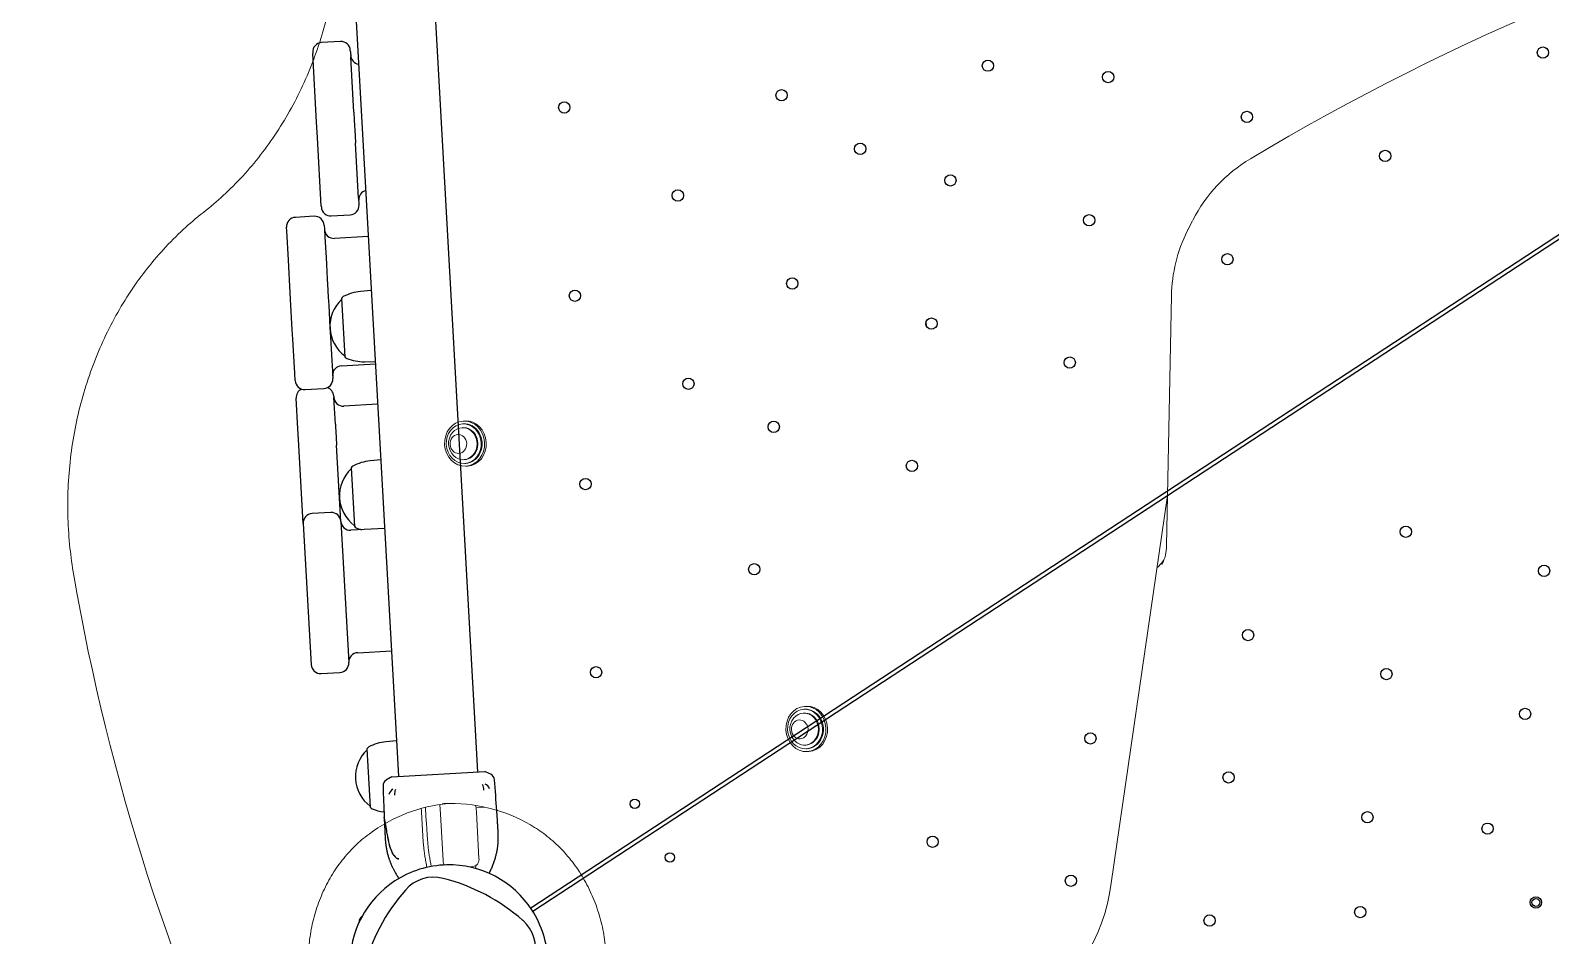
# Model space of a CAD drawing. Header units: millimetres. Extents: x 246416442 to 246896683, y 7418963194 to 7419503218.
# Drawn here: x 246845514 to 246846320, y 7419449158 to 7419449638 of the extents above; entities that cross this region are included whole.
import ezdxf

# ---------------------------------------------------------------- set-up
doc = ezdxf.new("R2010")
doc.units = ezdxf.units.MM
for name, color, linetype in [('L-EDGE-CONCRETE', 1, 'CONCRETE_EDGE_SHORT'), ('L-Hatch Boundary', 1, 'Continuous'), ('L-X-E-PLAY', 9, 'Continuous')]:
    doc.layers.add(name, color=color, linetype=linetype)
doc.styles.get("Standard").update_dxf_attribs({"font": 'arial.ttf'})
doc.linetypes.add('CONCRETE_EDGE_SHORT', pattern='A,0.5,-0.2,["CE",Standard,S=0.1,R=0,X=-0.05,Y=-0.05],-0.2', length=0.9)

# ---------------------------------------------------------------- blocks, each defined once
blk = doc.blocks.new('Artisan - Moduplay')
at = {"layer": 'L-X-E-PLAY', "lineweight": 25}
for p, q in [((-138954.48, -699164.72), (-139645.91, -699563.92)), ((-139624.83, -699600.43), (-138933.4, -699201.23)), ((-139355.81, -699368.8), (-139324.21, -699350.56)), ((-139323.81, -699350.33), (-139324.21, -699350.56)), ((-139311.98, -699360.82), (-139316.98, -699352.16)), ((-139314.21, -699367.89), (-139316.94, -699369.46)), ((-139314.21, -699367.89), (-139313.81, -699367.65)), ((-139394.47, -699391.13), (-139362.88, -699372.89)), ((-139362.88, -699372.89), (-139355.81, -699368.8)), ((-139342.18, -699384.03), (-139316.94, -699369.46)), ((-139427.66, -699388.29), (-139414.54, -699380.72)), ((-139414.54, -699380.72), (-139412.77, -699379.7)), ((-139400.94, -699390.19), (-139405.94, -699381.53)), ((-139342.18, -699384.03), (-139345.81, -699386.12)), ((-139439.92, -699395.37), (-139430.9, -699390.17)), ((-139430.9, -699390.17), (-139427.66, -699388.29)), ((-139394.47, -699391.13), (-139394.87, -699391.36)), ((-139381.75, -699406.88), (-139356.51, -699392.31)), ((-139352.88, -699390.21), (-139356.51, -699392.31)), ((-139345.81, -699386.12), (-139352.88, -699390.21)), ((-139459.87, -699406.89), (-139445.89, -699398.82)), ((-139445.89, -699398.82), (-139439.92, -699395.37)), ((-139408.3, -699400.21), (-139417.66, -699405.61)), ((-139404.54, -699398.04), (-139408.3, -699400.21)), ((-139402.77, -699397.02), (-139404.54, -699398.04)), ((-139396.7, -699398.19), (-139391.7, -699406.85)), ((-139464.26, -699409.42), (-139459.87, -699406.89)), ((-139420.9, -699407.49), (-139427.59, -699411.35)), ((-139417.66, -699405.61), (-139420.9, -699407.49)), ((-139397.61, -699420.56), (-139406.59, -699405)), ((-139384.87, -699408.68), (-139384.47, -699408.45)), ((-139381.75, -699406.88), (-139384.47, -699408.45)), ((-139479.85, -699418.42), (-139464.26, -699409.42)), ((-139435.89, -699416.14), (-139439.53, -699418.24)), ((-139429.92, -699412.69), (-139435.89, -699416.14)), ((-139427.59, -699411.35), (-139429.92, -699412.69)), ((-139483.31, -699420.42), (-139479.85, -699418.42)), ((-139433.34, -699422.75), (-139460.15, -699438.23)), ((-139449.87, -699424.21), (-139454.26, -699426.74)), ((-139439.53, -699418.24), (-139449.87, -699424.21)), ((-139505.53, -699433.25), (-139491.43, -699425.11)), ((-139491.37, -699425.08), (-139491.43, -699425.11)), ((-139485.14, -699427.25), (-139480.14, -699435.91)), ((-139454.26, -699426.74), (-139465.06, -699432.98)), ((-139422.38, -699434.86), (-139425.46, -699430.04)), ((-139549.01, -699458.36), (-139510.28, -699435.99)), ((-139510.28, -699435.99), (-139505.53, -699433.25)), ((-139469.85, -699435.74), (-139473.31, -699437.74)), ((-139465.06, -699432.98), (-139469.85, -699435.74)), ((-139465.16, -699438.81), (-139456.17, -699454.37)), ((-139494.25, -699449.83), (-139482.05, -699442.79)), ((-139481.43, -699442.43), (-139482.05, -699442.79)), ((-139481.43, -699442.43), (-139481.37, -699442.4)), ((-139457.78, -699448.7), (-139455.14, -699453.78)), ((-139539.01, -699475.68), (-139503.91, -699455.41)), ((-139500.28, -699453.31), (-139503.91, -699455.41)), ((-139495.53, -699450.57), (-139500.28, -699453.31)), ((-139494.25, -699449.83), (-139495.53, -699450.57)), ((-139474.76, -699465.1), (-139483.75, -699449.54)), ((-139549.01, -699458.36), (-139613.97, -699495.86)), ((-139537.18, -699468.85), (-139542.18, -699460.19)), ((-139511.29, -699467.75), (-139538.09, -699483.23)), ((-139539.01, -699475.68), (-139603.97, -699513.18)), ((-139500.33, -699479.86), (-139503.4, -699475.04)), ((-139531.86, -699498.07), (-139540.84, -699482.51)), ((-139615.8, -699502.69), (-139610.8, -699511.35)), ((-139597.14, -699515.01), (-139588.15, -699530.57)), ((-139640.47, -699542.39), (-139667.28, -699557.87)), ((-139629.54, -699554.46), (-139632.59, -699549.68)), ((-139647.72, -699560.8), (-139623.03, -699603.55)), ((-139669.8, -699567.87), (-139669.79, -699567.89)), ((-139668.77, -699566.93), (-139668.78, -699566.91)), ((-139680.41, -699575.75), (-139680.4, -699575.77)), ((-139676.01, -699572.29), (-139676.01, -699572.3)), ((-139684.98, -699583.55), (-139684.89, -699583.7)), ((-139684.88, -699583.69), (-139684.95, -699583.77)), ((-139074.21, -700005.81), (-139676.71, -699657.95)), ((-139677.71, -699659.69), (-139075.21, -700007.54)), ((-139306.58, -699706.23), (-139304.62, -699705.1)), ((-139450.84, -699958.36), (-139450.84, -699956.09))]:
    blk.add_line(p, q, dxfattribs=at)
at = {"layer": 'L-X-E-PLAY', "lineweight": 13}
for p, q in [((-139465.49, -699511.02), (-139465.7, -699510.66)), ((-139463.52, -699510.43), (-139463.76, -699510.02)), ((-139461.76, -699510.49), (-139462.23, -699509.68)), ((-139481.95, -699520.52), (-139481.71, -699520.93)), ((-139480.42, -699519.16), (-139480.21, -699519.52)), ((-139483.01, -699521.68), (-139482.54, -699522.49)), ((-139675.16, -699605.14), (-139653.84, -699592.84)), ((-139653.84, -699592.84), (-139649.34, -699590.24)), ((-139675.56, -699605.38), (-139675.16, -699605.14)), ((-139644.31, -699609.33), (-139665.63, -699621.64)), ((-139641.17, -699607.52), (-139644.31, -699609.33)), ((-139642.3, -699608.17), (-139639.91, -699611.92)), ((-139670.81, -699620.59), (-139672.17, -699618.25)), ((-139665.63, -699621.64), (-139666.03, -699621.87)), ((-139519.03, -699740.83), (-139519.24, -699740.47)), ((-139517.07, -699740.24), (-139517.3, -699739.83)), ((-139515.3, -699740.3), (-139515.77, -699739.49)), ((-139536.55, -699751.49), (-139536.08, -699752.3)), ((-139535.49, -699750.33), (-139535.25, -699750.74)), ((-139533.97, -699748.97), (-139533.75, -699749.33)), ((-139193.22, -699807.09), (-139198.88, -699807.09)), ((-139233.67, -699815.09), (-139353.15, -699872.47)), ((-139526.23, -699926.86), (-139329.18, -699860.96))]:
    blk.add_line(p, q, dxfattribs=at)
at = {"layer": 'L-X-E-PLAY', "lineweight": 25}
for centre, radius in [((-139289.66, -699482.58), 3), ((-139376.26, -699532.58), 3), ((-139304.21, -699557.37), 3), ((-139462.86, -699582.58), 3), ((-139231.92, -699582.58), 3), ((-139390.81, -699607.37), 3), ((-139549.46, -699632.58), 3), ((-139318.52, -699632.58), 3), ((-139238.52, -699632.58), 3), ((-139390.81, -699658.07), 3), ((-139168.62, -699673.22), 3), ((-139602.45, -699682.35), 2.5), ((-139462.86, -699682.86), 3), ((-139231.92, -699682.86), 3), ((-139304.21, -699708.07), 3), ((-139619.45, -699711.8), 2.5), ((-139376.26, -699732.86), 3), ((-139145.32, -699732.86), 3), ((-139217.61, -699758.07), 3), ((-139289.66, -699782.86), 3), ((-139131, -699808.07), 3), ((-139549.21, -699832.43), 3), ((-139203.05, -699832.86), 3), ((-139462.61, -699882.43), 3), ((-139116.45, -699882.86), 3), ((-139534.66, -699907.23), 3), ((-139376.01, -699932.43), 3), ((-139029.85, -699932.86), 3), ((-139448.06, -699957.23), 3), ((-139520.35, -699982.43), 3), ((-139289.41, -699982.43), 3), ((-139361.46, -700007.23), 3), ((-139433.74, -700032.43), 3), ((-139480.35, -700051.71), 3), ((-139274.86, -700057.23), 3), ((-139347.14, -700082.43), 3), ((-139410.44, -700092.07), 3), ((-139433.83, -700132.58), 3), ((-139433.83, -700132.58), 2.08)]:
    blk.add_circle(centre, radius, dxfattribs=at)
for centre, radius, start, end in [((-139321.31, -699354.66), 5, 30.00001, 120), ((-139316.31, -699363.32), 5, 300, 30.00001), ((-139313.57, -699373.29), 5, 120, 197.52579), ((-139410.27, -699384.03), 5, 30.00001, 120), ((-139405.27, -699392.69), 5, 300, 30.00001), ((-139392.37, -699395.69), 5, 120, 210.00001), ((-139402.26, -699402.5), 5, 120, 210.00001), ((-139387.37, -699404.35), 5, 210.00001, 300), ((-139380.11, -699411.71), 5, 42.47423, 120), ((-139488.87, -699429.41), 5, 51.42183, 120), ((-139480.81, -699424.75), 5, 120, 210.00001), ((-139440.46, -699441.38), 19.57, 69.96645, 170.03353), ((-139433.23, -699424.85), 2.1, 54.57582, 93.05843), ((-139446.42, -699443.39), 24.85, 32.49998, 54.57582), ((-139483.87, -699438.07), 5, 300, 8.57816), ((-139475.81, -699433.41), 5, 210.00001, 300), ((-139469.49, -699441.31), 5, 30.00001, 120), ((-139458.39, -699439.37), 2.1, 146.94164, 185.42422), ((-139435.74, -699437.22), 24.85, 185.42422, 207.50003), ((-139479.42, -699447.04), 5, 120, 210.00001), ((-139546.51, -699462.69), 5, 30.00001, 120), ((-139541.51, -699471.35), 5, 300, 30.00001), ((-139518.4, -699486.38), 19.57, 69.96645, 170.03353), ((-139511.17, -699469.85), 2.1, 54.57582, 93.05843), ((-139524.36, -699488.39), 24.85, 32.49998, 54.57582), ((-139536.51, -699480.01), 5, 120, 210.00001), ((-139536.33, -699484.37), 2.1, 146.94164, 185.42422), ((-139513.69, -699482.22), 24.85, 185.42422, 192.23147), ((-139611.47, -699500.19), 5, 120, 210.00001), ((-139606.47, -699508.85), 5, 210.00001, 300), ((-139601.47, -699517.51), 5, 30.00001, 120), ((-139647.59, -699561.02), 19.57, 69.96645, 170.03353), ((-139640.36, -699544.49), 2.1, 54.57582, 93.05843), ((-139653.54, -699563.03), 24.85, 32.49998, 54.57582), ((-139212.79, -700379.87), 932.11, 118.26349, 119.28211), ((-139665.51, -699559.02), 2.1, 146.94164, 185.42422), ((-139642.87, -699556.87), 24.85, 185.42422, 200.2199), ((-139652.48, -699562.03), 3.58, 59.67307, 118.26826), ((-139678.98, -699607.35), 56.07, 56.11292, 59.68401), ((-139711.05, -699516.49), 65.89, 302.12697, 308.75802), ((-139710.83, -699516.71), 65.6, 302.08576, 308.80705), ((-139696.21, -699538.94), 39.17, 312.54088, 314.43824), ((-139695.8, -699539.31), 38.64, 312.4475, 314.53476), ((-139655.8, -699568), 4.42, 57.51894, 102.85545), ((-139651.98, -699572.7), 7.2, 97.43279, 121.10443), ((-139648.55, -699611.72), 48.06, 124.85974, 131.53792), ((-139648.46, -699611.76), 48.12, 124.8847, 131.56296), ((-139722.67, -699632.58), 52.5, 59.82635, 118.1256), ((-139722.67, -699583), 3.43, 57.67318, 122.29494), ((-139723.77, -699694.22), 103.15, 75.59516, 102.3568), ((-139722.67, -699632.58), 52.5, 28.12561, 59.82635), ((-139703.09, -699613.68), 20, 12.35679, 75.59516), ((-139784.31, -699631.47), 103.15, 345.59514, 12.35679), ((-139722.67, -699632.58), 52.5, 329.82633, 28.12561), ((-140115.1, -698817.05), 932.48, 300.7183, 301.73649), ((-139635.47, -699601.3), 7.19, 298.90104, 322.59188), ((-139633.32, -699606.94), 4.43, 317.19698, 2.44628), ((-139626.48, -699607.06), 3.58, 301.73174, 0.32692), ((-139678.98, -699607.35), 56.07, 0.31599, 3.88695), ((-139703.77, -699652.16), 20, 282.3568, 345.59514), ((-139924.85, -699535.86), 276.5, 335.24655, 335.25631), ((-139722.67, -699632.58), 52.5, 298.1256, 329.82633), ((-139907.52, -699505.84), 276.5, 324.74368, 324.75211)]:
    blk.add_arc(centre, radius, start, end, dxfattribs=at)
at = {"layer": 'L-X-E-PLAY', "lineweight": 13}
for centre, radius, start, end in [((-138932.11, -700299.92), 1168.02, 126.59325, 142.6778), ((-139472.4, -699516.05), 8.95, 76.26753, 163.7216), ((-139717.48, -699638.41), 83.42, 32.17585, 63.54153), ((-139720.65, -699632.9), 83.41, 356.45714, 29.45752), ((-139673.81, -699608.41), 3.5, 120, 153.00855), ((-139693.61, -699547.52), 78.13, 286.68178, 287.92482), ((-139667.78, -699618.84), 3.5, 210.00001, 300), ((-139525.94, -699745.86), 8.95, 76.26753, 163.7216), ((-139198.73, -699887.32), 80.23, 90.43692, 115.81275), ((-139193.51, -699888.15), 81.07, 57.54316, 89.45942), ((-139829.87, -700895.31), 1272.42, 40.71177, 57.70265), ((-139357.46, -699851.48), 23.31, 248.92068, 262.8611), ((-139363.23, -699851.66), 23.12, 270.11491, 295.84716), ((-139559.25, -699834.12), 98.44, 239.17773, 289.59905)]:
    blk.add_arc(centre, radius, start, end, dxfattribs=at)
for centre, major_axis in [((-139472.62, -699515.68), (10.39, 6)), ((-139472.85, -699515.27), (-9.09, -5.25)), ((-139474.26, -699512.83), (4.33, 2.5)), ((-139526.16, -699745.49), (10.39, 6)), ((-139526.39, -699745.08), (-9.09, -5.25)), ((-139527.8, -699742.65), (4.33, 2.5))]:
    blk.add_ellipse(centre, major_axis=major_axis, ratio=0.883148, dxfattribs=at)
for centre, major_axis, start_param, end_param in [((-139472.15, -699516.49), (10.39, 6), 3.141593, 6.283185), ((-139473.06, -699514.91), (7.36, 4.25), 2.386247, 6.283185), ((-139472.62, -699515.68), (-9.09, -5.25), 0, 3.141593), ((-139472.85, -699515.27), (-7.36, -4.25), 0, 3.141593), ((-139473.06, -699514.91), (7.36, 4.25), 0, 0.755194), ((-139738.67, -699643.71), (-90.43, -52.21), 3.136776, 3.146974), ((-139526.6, -699744.72), (7.36, 4.25), 0, 0.755194), ((-139525.69, -699746.3), (10.39, 6), 3.141593, 6.283185), ((-139526.6, -699744.72), (7.36, 4.25), 2.386247, 6.283185), ((-139526.16, -699745.49), (-9.09, -5.25), 6.283182, 9.424778), ((-139526.39, -699745.08), (-7.36, -4.25), 0, 3.141593), ((-139198.88, -699907.09), (0, -100), 3.136485, 3.146853), ((-139193.22, -699907.09), (0, -100), 3.136209, 3.141593)]:
    blk.add_ellipse(centre, major_axis=major_axis, ratio=0.883148, start_param=start_param, end_param=end_param, dxfattribs=at)
for points, knots in [([(-139425.61, -699336.76), (-139430.26, -699334.57), (-139438.37, -699331.17), (-139452.7, -699326.43), (-139467.03, -699323.1), (-139482.08, -699320.79), (-139497.24, -699319.76), (-139512.66, -699319.9), (-139528.11, -699321.27), (-139543.52, -699323.8), (-139558.83, -699327.55), (-139573.8, -699332.39), (-139588.59, -699338.47), (-139602.61, -699345.39), (-139616.36, -699353.6), (-139624.08, -699358.91), (-139628.4, -699362.13)], [0, 0, 0, 0, 0.069128, 0.141069, 0.21303, 0.285009, 0.357002, 0.429006, 0.50102, 0.573042, 0.645068, 0.717099, 0.789132, 0.861167, 0.933202, 1, 1, 1, 1]), ([(-139238, -699321.65), (-139242.69, -699324.54), (-139250.86, -699329.19), (-139265.23, -699336.16), (-139279.54, -699341.77), (-139294.52, -699346.49), (-139309.54, -699349.98), (-139324.79, -699352.38), (-139339.98, -699353.61), (-139355.17, -699353.66), (-139370.07, -699352.58), (-139384.87, -699350.26), (-139398.96, -699346.94), (-139413.05, -699342.26), (-139421.03, -699338.91), (-139425.61, -699336.76)], [0, 0, 0, 0, 0.074252, 0.151598, 0.228946, 0.306295, 0.383649, 0.461008, 0.538374, 0.615749, 0.693137, 0.77054, 0.847961, 0.925404, 1, 1, 1, 1]), ([(-139803.48, -699634.83), (-139803.28, -699631.38), (-139802.53, -699625.48), (-139800, -699615.53), (-139796.16, -699606.18), (-139791.06, -699597.02), (-139784.8, -699588.55), (-139777.49, -699580.74), (-139769.25, -699573.82), (-139760.24, -699567.86), (-139750.59, -699563), (-139740.49, -699559.28), (-139730.08, -699556.82), (-139719.62, -699555.59), (-139709.12, -699555.71), (-139699.11, -699557.01), (-139689.09, -699559.79), (-139683.51, -699562.12), (-139680.31, -699563.72)], [0, 0, 0, 0, 0.060409, 0.123173, 0.185878, 0.248538, 0.311168, 0.373777, 0.436374, 0.498966, 0.561556, 0.62415, 0.686753, 0.749374, 0.812022, 0.874711, 0.937457, 1, 1, 1, 1]), ([(-139655.68, -699582.35), (-139655.78, -699582.41), (-139656.19, -699582.64), (-139656.85, -699583.03), (-139657.68, -699583.51), (-139658.47, -699583.96), (-139659.28, -699584.43), (-139660.11, -699584.91), (-139660.96, -699585.4), (-139661.84, -699585.91), (-139662.73, -699586.42), (-139663.66, -699586.96), (-139664.56, -699587.48), (-139665.44, -699587.99), (-139666.3, -699588.48), (-139667.19, -699589), (-139668.11, -699589.53), (-139669.06, -699590.07), (-139670.01, -699590.63), (-139670.96, -699591.2), (-139671.91, -699591.78), (-139672.87, -699592.39), (-139673.85, -699593.01), (-139674.88, -699593.69), (-139675.96, -699594.42), (-139677.08, -699595.21), (-139678.22, -699596.02), (-139679.37, -699596.86), (-139680.52, -699597.74), (-139681.47, -699598.48), (-139682.05, -699598.94), (-139682.24, -699599.09)], [0, 0, 0, 0, 0.011012, 0.045163, 0.073326, 0.102265, 0.132016, 0.162616, 0.194115, 0.22598, 0.258827, 0.292725, 0.327754, 0.358429, 0.390042, 0.422659, 0.456352, 0.491198, 0.527092, 0.561745, 0.597172, 0.633361, 0.670295, 0.707957, 0.750824, 0.794541, 0.839071, 0.884376, 0.930411, 0.977127, 1, 1, 1, 1]), ([(-139680.77, -699600.95), (-139680.66, -699600.86), (-139679.93, -699600.28), (-139678.54, -699599.21), (-139676.56, -699597.74), (-139674.47, -699596.27), (-139672.26, -699594.8), (-139669.95, -699593.33), (-139667.54, -699591.9), (-139665.04, -699590.44), (-139662.49, -699588.93), (-139658.87, -699586.79), (-139656.09, -699585.15), (-139654.19, -699584.04)], [0, 0, 0, 0, 0.013563, 0.088438, 0.166527, 0.247685, 0.331727, 0.41843, 0.507523, 0.598962, 0.692941, 0.78965, 1, 1, 1, 1]), ([(-139637.39, -699638.05), (-139637.59, -699641.51), (-139638.34, -699647.41), (-139640.87, -699657.36), (-139644.71, -699666.71), (-139649.81, -699675.87), (-139656.07, -699684.34), (-139663.38, -699692.15), (-139671.62, -699699.07), (-139680.63, -699705.03), (-139690.29, -699709.89), (-139700.38, -699713.61), (-139710.8, -699716.07), (-139721.25, -699717.3), (-139731.75, -699717.18), (-139741.76, -699715.88), (-139751.79, -699713.1), (-139757.36, -699710.77), (-139760.56, -699709.17)], [0, 0, 0, 0, 0.060409, 0.123173, 0.185878, 0.248538, 0.311168, 0.373777, 0.436374, 0.498966, 0.561556, 0.62415, 0.686753, 0.749374, 0.812022, 0.874711, 0.937457, 1, 1, 1, 1])]:
    blk.add_open_spline(points, degree=3, knots=knots, dxfattribs=at)
at = {"layer": 'L-X-E-PLAY', "lineweight": 25}
for points, knots in [([(-139668.79, -699566.91), (-139668.88, -699566.96), (-139669.08, -699567.07), (-139669.43, -699567.27), (-139669.81, -699567.48), (-139670.17, -699567.69), (-139670.52, -699567.88), (-139670.85, -699568.07), (-139671.19, -699568.26), (-139671.57, -699568.47), (-139671.96, -699568.7), (-139672.36, -699568.92), (-139672.85, -699569.2), (-139673.45, -699569.54), (-139674.16, -699569.94), (-139674.87, -699570.35), (-139675.52, -699570.72), (-139676.11, -699571.06), (-139676.62, -699571.35), (-139677.15, -699571.66), (-139677.71, -699571.97), (-139678.28, -699572.31), (-139678.92, -699572.67), (-139679.6, -699573.08), (-139680.33, -699573.53), (-139681.05, -699574), (-139681.8, -699574.51), (-139682.58, -699575.07), (-139683.36, -699575.66), (-139684.13, -699576.27), (-139684.87, -699576.89), (-139685.48, -699577.43), (-139685.98, -699577.88), (-139686.36, -699578.23), (-139686.73, -699578.59), (-139687.09, -699578.94), (-139687.45, -699579.3), (-139687.81, -699579.68), (-139688.19, -699580.09), (-139688.59, -699580.52), (-139688.99, -699580.97), (-139689.4, -699581.45), (-139689.83, -699581.96), (-139690.26, -699582.5), (-139690.69, -699583.06), (-139691.12, -699583.64), (-139691.56, -699584.25), (-139692.03, -699584.92), (-139692.52, -699585.67), (-139693.04, -699586.5), (-139693.55, -699587.36), (-139693.93, -699588.02), (-139694.14, -699588.4), (-139694.19, -699588.47)], [0, 0, 0, 0, 0.008392, 0.022062, 0.034963, 0.047177, 0.058802, 0.069886, 0.080467, 0.094261, 0.10763, 0.120918, 0.134166, 0.157858, 0.181817, 0.206112, 0.230954, 0.247974, 0.265471, 0.283543, 0.302286, 0.321801, 0.342186, 0.367153, 0.392526, 0.417991, 0.443464, 0.472848, 0.502035, 0.530926, 0.559431, 0.587469, 0.602974, 0.618298, 0.633432, 0.648366, 0.663194, 0.678695, 0.69503, 0.712157, 0.730104, 0.748862, 0.768419, 0.788759, 0.80948, 0.830915, 0.853038, 0.875818, 0.903745, 0.932481, 0.961945, 0.992299, 1, 1, 1, 1]), ([(-139680.41, -699575.75), (-139680.87, -699576.16), (-139681.31, -699576.58), (-139682.12, -699577.42), (-139682.5, -699577.85), (-139683.54, -699579.12), (-139684.08, -699579.93), (-139684.86, -699581.42), (-139685.09, -699582.07), (-139685.21, -699582.86), (-139685.21, -699583.09), (-139685.13, -699583.48), (-139685.05, -699583.64), (-139684.95, -699583.77)], [0, 0, 0, 0, 0.125013, 0.125013, 0.250025, 0.250025, 0.500051, 0.500051, 0.750076, 0.750076, 0.875089, 0.875089, 1, 1, 1, 1]), ([(-139684.88, -699583.69), (-139685.09, -699583.43), (-139685.17, -699583.05), (-139685.02, -699582.01), (-139684.8, -699581.37), (-139684.02, -699579.9), (-139683.49, -699579.09), (-139682.46, -699577.83), (-139682.08, -699577.41), (-139681.28, -699576.58), (-139680.84, -699576.16), (-139680.39, -699575.76)], [0, 0, 0, 0, 0.25, 0.25, 0.5, 0.5, 0.75, 0.75, 0.875, 0.875, 1, 1, 1, 1]), ([(-139670.24, -699629.96), (-139670.1, -699629.96), (-139669.59, -699629.96), (-139668.72, -699629.96), (-139667.61, -699629.94), (-139666.52, -699629.89), (-139665.45, -699629.82), (-139664.41, -699629.71), (-139663.38, -699629.59), (-139662.37, -699629.43), (-139661.37, -699629.26), (-139660.4, -699629.06), (-139659.46, -699628.84), (-139658.54, -699628.61), (-139657.66, -699628.36), (-139656.82, -699628.11), (-139656, -699627.84), (-139655.22, -699627.57), (-139654.47, -699627.29), (-139653.76, -699627), (-139653.08, -699626.72), (-139652.44, -699626.44), (-139651.83, -699626.16), (-139651.26, -699625.88), (-139650.72, -699625.61), (-139650.2, -699625.35), (-139649.71, -699625.08), (-139649.25, -699624.82), (-139648.81, -699624.57), (-139648.4, -699624.34), (-139648.02, -699624.12), (-139647.66, -699623.91), (-139647.31, -699623.71), (-139646.98, -699623.51), (-139646.65, -699623.32), (-139646.35, -699623.15), (-139646.07, -699622.99), (-139645.82, -699622.84), (-139645.57, -699622.7), (-139645.34, -699622.56), (-139645.11, -699622.43), (-139644.81, -699622.25), (-139644.43, -699622.03), (-139643.97, -699621.76), (-139643.49, -699621.48), (-139643, -699621.19), (-139642.5, -699620.9), (-139642, -699620.61), (-139641.49, -699620.3), (-139640.95, -699619.98), (-139640.39, -699619.65), (-139639.81, -699619.31), (-139639.26, -699618.98), (-139638.93, -699618.79), (-139638.77, -699618.69)], [0, 0, 0, 0, 0.011765, 0.0446618, 0.0772002, 0.1094791, 0.1408398, 0.171783, 0.2022397, 0.2321464, 0.262038, 0.2912456, 0.3197235, 0.347432, 0.3743374, 0.4004114, 0.425633, 0.449933, 0.4733548, 0.4958893, 0.5175312, 0.5382786, 0.5577884, 0.5764452, 0.5942573, 0.6112348, 0.6277108, 0.6433446, 0.658151, 0.67205, 0.6850403, 0.6971913, 0.7085642, 0.7204197, 0.7314364, 0.7416706, 0.7511701, 0.7599754, 0.7679803, 0.7757111, 0.7836271, 0.7917349, 0.8067097, 0.8223662, 0.8387774, 0.8560427, 0.8722839, 0.889352, 0.9070019, 0.9252955, 0.944353, 0.964287, 0.9849021, 1, 1, 1, 1])]:
    blk.add_open_spline(points, degree=3, knots=knots, dxfattribs=at)
blk.add_open_spline([(-139685.03, -699583.64), (-139685.04, -699583.63), (-139685.05, -699583.62), (-139685.05, -699583.61)], degree=3, dxfattribs=at)

msp = doc.modelspace()

# ---------------------------------------------------------------- linework, layer by layer
at = {"layer": 'L-EDGE-CONCRETE', "ltscale": 25, "const_width": 200, "flags": 128}
msp.add_lwpolyline([(246837601.94, 7419449868.25, -0.17487), (246841317.37, 7419448271.03, -1.219349), (246850209.6, 7419448585.37)], format="xyb", dxfattribs=at)
at = {"layer": 'L-Hatch Boundary'}
msp.add_arc((246845688.56, 7419449339.98), 4500, 350.99154, 193.74569, dxfattribs=at)

# ---------------------------------------------------------------- block references
at = {"layer": 'L-X-E-PLAY', "rotation": 63.22002274932392}
msp.add_blockref('Artisan - Moduplay', (246284097.9, 7419889109.96), dxfattribs=at)

doc.saveas('drawing.dxf')
